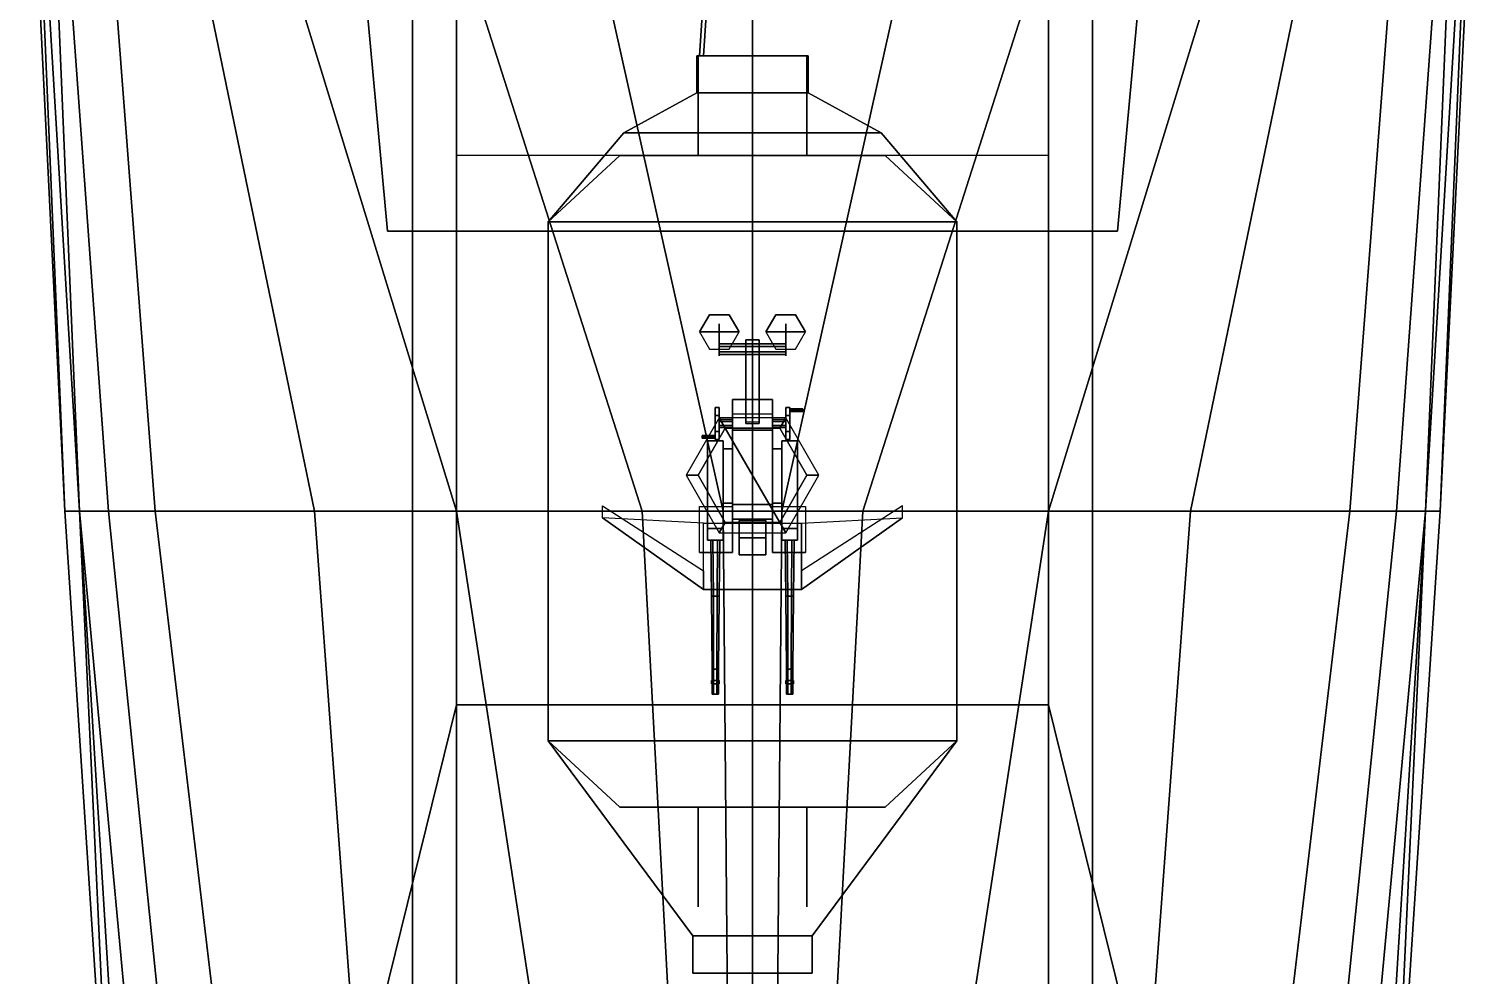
# Model space of a CAD drawing. Header units: millimetres. Extents: x -6 to 6, y -60 to 60.
# Drawn here: x -5.45 to 5.45, y -36.08 to -28.96 of the extents above; entities that cross this region are included whole.
import ezdxf

# ---------------------------------------------------------------- set-up
doc = ezdxf.new("R2010")
doc.units = ezdxf.units.MM
for name, color, linetype in [('gun', 1, 'Continuous'), ('h2', 7, 'Continuous'), ('r2', 6, 'Continuous'), ('railings', 6, 'Continuous'), ('sleeve', 5, 'Continuous'), ('turret', 2, 'Continuous')]:
    doc.layers.add(name, color=color, linetype=linetype)

msp = doc.modelspace()

# ---------------------------------------------------------------- linework, layer by layer
for points in [[(-2.23, -22.69, 4.9), (-2.23, -22.69, 2.84), (-2.23, -42.15, 3), (-2.23, -42.15, 4.9)], [(2.23, -42.15, 3), (2.23, -22.69, 2.84), (2.23, -22.69, 4.9), (2.23, -42.15, 4.9)], [(-0.4, -29.16, 7.89), (-0.37, -29.16, 7.91), (0.01, -23.42, 14.55), (-0.02, -23.42, 14.53)], [(-0.37, -29.16, 7.87), (-0.4, -29.16, 7.89), (-0.02, -23.42, 14.53), (0.01, -23.42, 14.51)], [(-0.37, -29.16, 7.91), (-0.37, -29.16, 7.87), (0.01, -23.42, 14.51), (0.01, -23.42, 14.55)], [(-2.75, -30.48, 4.9), (-3.09, -26.77, 4.9), (3.09, -26.77, 4.9), (2.75, -30.48, 4.9)], [(2.75, -30.48, 4.9), (3.09, -26.77, 4.9), (-3.09, -26.77, 4.9), (-2.75, -30.48, 4.9)], [(-5.18, -32.59, 2.87), (-5.45, -27.08, 2.46), (-5.45, -27.08, 1.58), (-5.18, -32.59, 1.16)], [(-5.18, -32.59, 1.16), (-5.45, -27.08, 1.58), (-5.4, -27.08, -0.09), (-5.07, -32.59, -0.07)], [(-5.18, -32.59, 2.87), (-5.41, -27.08, 2.75), (-5.45, -27.08, 2.46), (-5.18, -32.59, 2.87)], [(-2.56, -32.59, 3.01), (-2.56, -27.08, 2.9), (-5.41, -27.08, 2.75), (-5.18, -32.59, 2.87)], [(-5.07, -32.59, -0.07), (-5.4, -27.08, -0.09), (-5.25, -27.08, -0.86), (-4.85, -32.59, -0.69)], [(-4.85, -32.59, -0.69), (-5.25, -27.08, -0.86), (-4.92, -27.08, -1.43), (-4.5, -32.59, -1.17)], [(-4.5, -32.59, -1.17), (-4.92, -27.08, -1.43), (-4.44, -27.08, -1.91), (-3.3, -32.59, -1.85)], [(-3.3, -32.59, -1.85), (-4.44, -27.08, -1.91), (-3.92, -27.08, -2.23), (-2.23, -32.59, -2.21)], [(-2.23, -32.59, -2.21), (-3.92, -27.08, -2.23), (-2.59, -27.08, -2.75), (-0.83, -32.59, -2.73)], [(-0.83, -32.59, -2.73), (-2.59, -27.08, -2.75), (-1.45, -27.08, -3.17), (-0.22, -32.59, -3.15)], [(0, -32.59, 3.08), (0, -27.08, 2.92), (-2.56, -27.08, 2.9), (-2.56, -32.59, 3.01)], [(-0.22, -32.59, -3.15), (-1.45, -27.08, -3.17), (0, -27.08, -3.71), (0, -32.59, -3.69)], [(0.42, -29.44, 8.21), (0.42, -29.16, 8.21), (-0.42, -29.16, 8.21), (-0.42, -29.44, 8.21)], [(0.42, -29.16, 8.21), (0.42, -29.16, 7.17), (-0.42, -29.16, 7.17), (-0.42, -29.16, 8.21)], [(-0.42, -29.16, 8.21), (-0.42, -29.16, 7.17), (-0.42, -29.44, 7.17), (-0.42, -29.44, 8.21)], [(-0.42, -29.44, 7.17), (-0.42, -29.16, 7.17), (0.42, -29.16, 7.17), (0.42, -29.44, 7.17)], [(-0.41, -29.91, 6.78), (-0.41, -29.16, 7.06), (-0.41, -29.16, 7.17), (-0.41, -29.91, 7.17)], [(-0.41, -29.91, 7.17), (-0.41, -29.16, 7.17), (-0.41, -29.16, 7.06), (-0.41, -29.91, 6.78)], [(0.41, -29.91, 6.78), (0.41, -29.16, 7.06), (0.41, -29.16, 7.17), (0.41, -29.91, 7.17)], [(0.41, -29.91, 7.17), (0.41, -29.16, 7.17), (0.41, -29.16, 7.06), (0.41, -29.91, 6.78)], [(0.42, -29.44, 7.17), (0.42, -29.16, 7.17), (0.42, -29.16, 8.21), (0.42, -29.44, 8.21)], [(0.97, -29.74, 7.17), (0.42, -29.44, 7.17), (-0.42, -29.44, 7.17), (-0.97, -29.74, 7.17)], [(-0.97, -29.74, 7.17), (-0.42, -29.44, 7.17), (0.42, -29.44, 7.17), (0.97, -29.74, 7.17)], [(-0.97, -29.74, 7.17), (-0.42, -29.44, 7.17), (-0.42, -29.44, 8.25), (-0.97, -29.74, 8.25)], [(-0.97, -29.74, 8.25), (-0.42, -29.44, 8.25), (-0.42, -29.44, 7.17), (-0.97, -29.74, 7.17)], [(-0.42, -29.44, 8.21), (-0.42, -29.44, 7.17), (0.42, -29.44, 7.17), (0.42, -29.44, 8.21)], [(0.97, -29.74, 7.17), (0.42, -29.44, 7.17), (0.42, -29.44, 8.25), (0.97, -29.74, 8.25)], [(0.97, -29.74, 8.25), (0.42, -29.44, 8.25), (0.42, -29.44, 7.17), (0.97, -29.74, 7.17)], [(1.54, -30.41, 7.17), (0.97, -29.74, 7.17), (-0.97, -29.74, 7.17), (-1.54, -30.41, 7.17)], [(-1.54, -30.41, 7.17), (-0.97, -29.74, 7.17), (0.97, -29.74, 7.17), (1.54, -30.41, 7.17)], [(-1.54, -30.41, 8.25), (-0.97, -29.74, 8.25), (-0.97, -29.74, 7.17), (-1.54, -30.41, 7.17)], [(-1.54, -30.41, 7.17), (-0.97, -29.74, 7.17), (-0.97, -29.74, 8.25), (-1.54, -30.41, 8.25)], [(1.54, -30.41, 8.25), (0.97, -29.74, 8.25), (0.97, -29.74, 7.17), (1.54, -30.41, 7.17)], [(1.54, -30.41, 7.17), (0.97, -29.74, 7.17), (0.97, -29.74, 8.25), (1.54, -30.41, 8.25)], [(2.23, -34.05, 4.9), (2.23, -29.91, 4.9), (-2.23, -29.91, 4.9), (-2.23, -34.05, 4.9)], [(-1, -29.91, 4.9), (-1.54, -30.41, 4.9), (-1.54, -30.41, 7.17), (-1, -29.91, 7.17)], [(1, -29.91, 7.17), (1, -29.91, 4.9), (-1, -29.91, 4.9), (-1, -29.91, 7.17)], [(1.54, -30.41, 7.17), (1.54, -30.41, 4.9), (1, -29.91, 4.9), (1, -29.91, 7.17)], [(-1.54, -30.41, 7.17), (-1.54, -30.41, 4.9), (-1.54, -34.32, 4.9), (-1.54, -34.32, 7.17)], [(1.54, -34.32, 7.17), (1.54, -30.41, 7.17), (-1.54, -30.41, 7.17), (-1.54, -34.32, 7.17)], [(-1.54, -34.32, 7.17), (-1.54, -30.41, 7.17), (-1.54, -30.41, 8.25), (-1.54, -34.32, 8.25)], [(-1.54, -34.32, 8.25), (-1.54, -30.41, 8.25), (-1.54, -30.41, 7.17), (-1.54, -34.32, 7.17)], [(1.54, -34.32, 4.9), (1.54, -30.41, 4.9), (1.54, -30.41, 7.17), (1.54, -34.32, 7.17)], [(1.54, -34.32, 7.17), (1.54, -30.41, 7.17), (1.54, -30.41, 8.25), (1.54, -34.32, 8.25)], [(1.54, -34.32, 8.25), (1.54, -30.41, 8.25), (1.54, -30.41, 7.17), (1.54, -34.32, 7.17)], [(-0.41, -32.32, 7.95), (-0.205, -31.965, 7.95), (-0.25, -31.887, 7.17), (-0.5, -32.32, 7.17)], [(-0.205, -31.965, 7.95), (0.205, -31.965, 7.95), (0.25, -31.887, 7.17), (-0.25, -31.887, 7.17)], [(0.205, -31.965, 7.95), (0.41, -32.32, 7.95), (0.5, -32.32, 7.17), (0.25, -31.887, 7.17)], [(-0.41, -32.32, 7.95), (-0.205, -32.675, 7.95), (0.205, -32.675, 7.95), (-0.205, -31.965, 7.95)], [(-0.205, -31.965, 7.95), (0.205, -32.675, 7.95), (0.41, -32.32, 7.95), (0.205, -31.965, 7.95)], [(-0.205, -32.675, 7.95), (-0.41, -32.32, 7.95), (-0.5, -32.32, 7.17), (-0.25, -32.753, 7.17)], [(0.41, -32.32, 7.95), (0.205, -32.675, 7.95), (0.25, -32.753, 7.17), (0.5, -32.32, 7.17)], [(-2.56, -38.39, 3.08), (-2.56, -32.59, 3.01), (-5.18, -32.59, 2.87), (-4.8, -38.39, 2.97)], [(-4.8, -38.39, 2.97), (-5.18, -32.59, 2.87), (-5.18, -32.59, 1.16), (-4.8, -38.39, 1.67)], [(-4.8, -38.39, 1.67), (-5.18, -32.59, 1.16), (-5.07, -32.59, -0.07), (-4.71, -38.39, 0.24)], [(-4.71, -38.39, 0.24), (-5.07, -32.59, -0.07), (-5.07, -32.59, -0.07), (-4.53, -38.39, -0.2)], [(-4.53, -38.39, -0.2), (-5.07, -32.59, -0.07), (-4.85, -32.59, -0.69), (-4.26, -38.39, -0.56)], [(-4.26, -38.39, -0.56), (-4.85, -32.59, -0.69), (-4.5, -32.59, -1.17), (-3.81, -38.39, -0.91)], [(-3.81, -38.39, -0.91), (-4.5, -32.59, -1.17), (-3.3, -32.59, -1.85), (-2.87, -38.39, -1.31)], [(-2.87, -38.39, -1.31), (-3.3, -32.59, -1.85), (-2.23, -32.59, -2.21), (-1.34, -38.39, -1.79)], [(0, -38.39, 3.09), (0, -32.59, 3.08), (-2.56, -32.59, 3.01), (-2.56, -38.39, 3.08)], [(-1.34, -38.39, -1.79), (-2.23, -32.59, -2.21), (-0.83, -32.59, -2.73), (-0.52, -38.39, -2.17)], [(-0.52, -38.39, -2.17), (-0.83, -32.59, -2.73), (-0.22, -32.59, -3.15), (-0.17, -38.39, -2.51)], [(-0.17, -38.39, -2.51), (-0.22, -32.59, -3.15), (0, -32.59, -3.69), (0, -38.39, -2.98)], [(0.205, -32.675, 7.95), (-0.205, -32.675, 7.95), (-0.25, -32.753, 7.17), (0.25, -32.753, 7.17)], [(-2.23, -34.05, 4.9), (-3.2, -37.99, 4.9), (3.2, -37.99, 4.9), (2.23, -34.05, 4.9)], [(2.23, -34.05, 4.9), (3.2, -37.99, 4.9), (-3.2, -37.99, 4.9), (-2.23, -34.05, 4.9)], [(-1.54, -34.32, 7.17), (-1.54, -34.32, 4.9), (-1, -34.82, 4.9), (-1, -34.82, 7.17)], [(-1.54, -34.32, 7.17), (-0.45, -35.79, 7.17), (0.45, -35.79, 7.17), (1.54, -34.32, 7.17)], [(1.54, -34.32, 7.17), (0.45, -35.79, 7.17), (-0.45, -35.79, 7.17), (-1.54, -34.32, 7.17)], [(-0.45, -35.79, 8.25), (-1.54, -34.32, 8.25), (-1.54, -34.32, 7.17), (-0.45, -35.79, 7.17)], [(-0.45, -35.79, 7.17), (-1.54, -34.32, 7.17), (-1.54, -34.32, 8.25), (-0.45, -35.79, 8.25)], [(0.45, -35.79, 8.25), (1.54, -34.32, 8.25), (1.54, -34.32, 7.17), (0.45, -35.79, 7.17)], [(0.45, -35.79, 7.17), (1.54, -34.32, 7.17), (1.54, -34.32, 8.25), (0.45, -35.79, 8.25)], [(1, -34.82, 4.9), (1.54, -34.32, 4.9), (1.54, -34.32, 7.17), (1, -34.82, 7.17)], [(-1, -34.82, 7.17), (-1, -34.82, 4.9), (1, -34.82, 4.9), (1, -34.82, 7.17)], [(-0.41, -34.82, 6.78), (-0.41, -35.57, 7.06), (-0.41, -35.57, 7.17), (-0.41, -34.82, 7.17)], [(-0.41, -34.82, 7.17), (-0.41, -35.57, 7.17), (-0.41, -35.57, 7.06), (-0.41, -34.82, 6.78)], [(0.41, -34.82, 7.17), (0.41, -35.57, 7.17), (0.41, -35.57, 7.06), (0.41, -34.82, 6.78)], [(0.41, -34.82, 6.78), (0.41, -35.57, 7.06), (0.41, -35.57, 7.17), (0.41, -34.82, 7.17)], [(0.45, -35.79, 8.21), (0.45, -35.79, 7.17), (-0.45, -35.79, 7.17), (-0.45, -35.79, 8.21)], [(-0.45, -35.79, 8.21), (-0.45, -35.79, 7.17), (-0.45, -36.07, 7.17), (-0.45, -36.07, 8.21)], [(0.45, -36.07, 8.21), (0.45, -35.79, 8.21), (-0.45, -35.79, 8.21), (-0.45, -36.07, 8.21)], [(-0.45, -36.07, 7.17), (-0.45, -35.79, 7.17), (0.45, -35.79, 7.17), (0.45, -36.07, 7.17)], [(0.45, -36.07, 7.17), (0.45, -35.79, 7.17), (0.45, -35.79, 8.21), (0.45, -36.07, 8.21)], [(-0.45, -36.07, 8.21), (-0.45, -36.07, 7.17), (0.45, -36.07, 7.17), (0.45, -36.07, 8.21)]]:
    msp.add_3dface(points)
at = {"layer": 'gun'}
for points in [[(-0.295, -33.23, 8.774), (-0.31, -33.23, 8.8), (-0.315, -32.81, 8.8), (-0.298, -32.81, 8.77)], [(-0.31, -33.23, 8.52), (-0.295, -33.23, 8.546), (-0.298, -32.81, 8.55), (-0.315, -32.81, 8.52)], [(-0.295, -33.23, 8.494), (-0.31, -33.23, 8.52), (-0.315, -32.81, 8.52), (-0.298, -32.81, 8.49)], [(-0.31, -33.23, 8.8), (-0.295, -33.23, 8.826), (-0.298, -32.81, 8.83), (-0.315, -32.81, 8.8)], [(-0.295, -33.23, 8.826), (-0.265, -33.23, 8.826), (-0.263, -32.81, 8.83), (-0.298, -32.81, 8.83)], [(-0.265, -33.23, 8.774), (-0.295, -33.23, 8.774), (-0.298, -32.81, 8.77), (-0.263, -32.81, 8.77)], [(-0.265, -33.23, 8.494), (-0.295, -33.23, 8.494), (-0.298, -32.81, 8.49), (-0.263, -32.81, 8.49)], [(-0.295, -33.23, 8.546), (-0.265, -33.23, 8.546), (-0.263, -32.81, 8.55), (-0.298, -32.81, 8.55)], [(-0.25, -33.23, 8.8), (-0.265, -33.23, 8.774), (-0.263, -32.81, 8.77), (-0.245, -32.81, 8.8)], [(-0.265, -33.23, 8.546), (-0.25, -33.23, 8.52), (-0.245, -32.81, 8.52), (-0.263, -32.81, 8.55)], [(-0.25, -33.23, 8.52), (-0.265, -33.23, 8.494), (-0.263, -32.81, 8.49), (-0.245, -32.81, 8.52)], [(-0.265, -33.23, 8.826), (-0.25, -33.23, 8.8), (-0.245, -32.81, 8.8), (-0.263, -32.81, 8.83)], [(0.265, -33.23, 8.774), (0.25, -33.23, 8.8), (0.245, -32.81, 8.8), (0.262, -32.81, 8.77)], [(0.25, -33.23, 8.52), (0.265, -33.23, 8.546), (0.262, -32.81, 8.55), (0.245, -32.81, 8.52)], [(0.265, -33.23, 8.494), (0.25, -33.23, 8.52), (0.245, -32.81, 8.52), (0.262, -32.81, 8.49)], [(0.25, -33.23, 8.8), (0.265, -33.23, 8.826), (0.262, -32.81, 8.83), (0.245, -32.81, 8.8)], [(0.265, -33.23, 8.826), (0.295, -33.23, 8.826), (0.297, -32.81, 8.83), (0.262, -32.81, 8.83)], [(0.295, -33.23, 8.774), (0.265, -33.23, 8.774), (0.262, -32.81, 8.77), (0.297, -32.81, 8.77)], [(0.295, -33.23, 8.494), (0.265, -33.23, 8.494), (0.262, -32.81, 8.49), (0.297, -32.81, 8.49)], [(0.265, -33.23, 8.546), (0.295, -33.23, 8.546), (0.297, -32.81, 8.55), (0.262, -32.81, 8.55)], [(0.31, -33.23, 8.8), (0.295, -33.23, 8.774), (0.297, -32.81, 8.77), (0.315, -32.81, 8.8)], [(0.295, -33.23, 8.546), (0.31, -33.23, 8.52), (0.315, -32.81, 8.52), (0.297, -32.81, 8.55)], [(0.31, -33.23, 8.52), (0.295, -33.23, 8.494), (0.297, -32.81, 8.49), (0.315, -32.81, 8.52)], [(0.295, -33.23, 8.826), (0.31, -33.23, 8.8), (0.315, -32.81, 8.8), (0.297, -32.81, 8.83)], [(-0.31, -33.23, 8.8), (-0.295, -33.23, 8.774), (-0.293, -33.78, 8.778), (-0.305, -33.78, 8.8)], [(-0.295, -33.23, 8.546), (-0.31, -33.23, 8.52), (-0.305, -33.78, 8.52), (-0.293, -33.78, 8.542)], [(-0.31, -33.23, 8.52), (-0.295, -33.23, 8.494), (-0.293, -33.78, 8.498), (-0.305, -33.78, 8.52)], [(-0.295, -33.23, 8.826), (-0.31, -33.23, 8.8), (-0.305, -33.78, 8.8), (-0.293, -33.78, 8.822)], [(-0.265, -33.23, 8.826), (-0.295, -33.23, 8.826), (-0.293, -33.78, 8.822), (-0.268, -33.78, 8.822)], [(-0.295, -33.23, 8.774), (-0.265, -33.23, 8.774), (-0.268, -33.78, 8.778), (-0.293, -33.78, 8.778)], [(-0.295, -33.23, 8.494), (-0.265, -33.23, 8.494), (-0.268, -33.78, 8.498), (-0.293, -33.78, 8.498)], [(-0.265, -33.23, 8.546), (-0.295, -33.23, 8.546), (-0.293, -33.78, 8.542), (-0.268, -33.78, 8.542)], [(-0.265, -33.23, 8.774), (-0.25, -33.23, 8.8), (-0.255, -33.78, 8.8), (-0.268, -33.78, 8.778)], [(-0.25, -33.23, 8.52), (-0.265, -33.23, 8.546), (-0.268, -33.78, 8.542), (-0.255, -33.78, 8.52)], [(-0.265, -33.23, 8.494), (-0.25, -33.23, 8.52), (-0.255, -33.78, 8.52), (-0.268, -33.78, 8.498)], [(-0.25, -33.23, 8.8), (-0.265, -33.23, 8.826), (-0.268, -33.78, 8.822), (-0.255, -33.78, 8.8)], [(0.25, -33.23, 8.8), (0.265, -33.23, 8.774), (0.267, -33.78, 8.778), (0.255, -33.78, 8.8)], [(0.265, -33.23, 8.546), (0.25, -33.23, 8.52), (0.255, -33.78, 8.52), (0.267, -33.78, 8.542)], [(0.25, -33.23, 8.52), (0.265, -33.23, 8.494), (0.267, -33.78, 8.498), (0.255, -33.78, 8.52)], [(0.265, -33.23, 8.826), (0.25, -33.23, 8.8), (0.255, -33.78, 8.8), (0.267, -33.78, 8.822)], [(0.295, -33.23, 8.826), (0.265, -33.23, 8.826), (0.267, -33.78, 8.822), (0.292, -33.78, 8.822)], [(0.265, -33.23, 8.774), (0.295, -33.23, 8.774), (0.292, -33.78, 8.778), (0.267, -33.78, 8.778)], [(0.265, -33.23, 8.494), (0.295, -33.23, 8.494), (0.292, -33.78, 8.498), (0.267, -33.78, 8.498)], [(0.295, -33.23, 8.546), (0.265, -33.23, 8.546), (0.267, -33.78, 8.542), (0.292, -33.78, 8.542)], [(0.295, -33.23, 8.774), (0.31, -33.23, 8.8), (0.305, -33.78, 8.8), (0.292, -33.78, 8.778)], [(0.31, -33.23, 8.52), (0.295, -33.23, 8.546), (0.292, -33.78, 8.542), (0.305, -33.78, 8.52)], [(0.295, -33.23, 8.494), (0.31, -33.23, 8.52), (0.305, -33.78, 8.52), (0.292, -33.78, 8.498)], [(0.31, -33.23, 8.8), (0.295, -33.23, 8.826), (0.292, -33.78, 8.822), (0.305, -33.78, 8.8)], [(-0.293, -33.97, 8.778), (-0.305, -33.97, 8.8), (-0.305, -33.78, 8.8), (-0.293, -33.78, 8.778)], [(-0.305, -33.97, 8.52), (-0.293, -33.97, 8.542), (-0.293, -33.78, 8.542), (-0.305, -33.78, 8.52)], [(-0.293, -33.97, 8.498), (-0.305, -33.97, 8.52), (-0.305, -33.78, 8.52), (-0.293, -33.78, 8.498)], [(-0.305, -33.97, 8.8), (-0.293, -33.97, 8.822), (-0.293, -33.78, 8.822), (-0.305, -33.78, 8.8)], [(-0.293, -33.97, 8.822), (-0.268, -33.97, 8.822), (-0.268, -33.78, 8.822), (-0.293, -33.78, 8.822)], [(-0.268, -33.97, 8.778), (-0.293, -33.97, 8.778), (-0.293, -33.78, 8.778), (-0.268, -33.78, 8.778)], [(-0.268, -33.97, 8.498), (-0.293, -33.97, 8.498), (-0.293, -33.78, 8.498), (-0.268, -33.78, 8.498)], [(-0.293, -33.97, 8.542), (-0.268, -33.97, 8.542), (-0.268, -33.78, 8.542), (-0.293, -33.78, 8.542)], [(-0.255, -33.97, 8.8), (-0.268, -33.97, 8.778), (-0.268, -33.78, 8.778), (-0.255, -33.78, 8.8)], [(-0.268, -33.97, 8.542), (-0.255, -33.97, 8.52), (-0.255, -33.78, 8.52), (-0.268, -33.78, 8.542)], [(-0.255, -33.97, 8.52), (-0.268, -33.97, 8.498), (-0.268, -33.78, 8.498), (-0.255, -33.78, 8.52)], [(-0.268, -33.97, 8.822), (-0.255, -33.97, 8.8), (-0.255, -33.78, 8.8), (-0.268, -33.78, 8.822)], [(0.267, -33.97, 8.778), (0.255, -33.97, 8.8), (0.255, -33.78, 8.8), (0.267, -33.78, 8.778)], [(0.255, -33.97, 8.52), (0.267, -33.97, 8.542), (0.267, -33.78, 8.542), (0.255, -33.78, 8.52)], [(0.267, -33.97, 8.498), (0.255, -33.97, 8.52), (0.255, -33.78, 8.52), (0.267, -33.78, 8.498)], [(0.255, -33.97, 8.8), (0.267, -33.97, 8.822), (0.267, -33.78, 8.822), (0.255, -33.78, 8.8)], [(0.267, -33.97, 8.822), (0.292, -33.97, 8.822), (0.292, -33.78, 8.822), (0.267, -33.78, 8.822)], [(0.292, -33.97, 8.778), (0.267, -33.97, 8.778), (0.267, -33.78, 8.778), (0.292, -33.78, 8.778)], [(0.292, -33.97, 8.498), (0.267, -33.97, 8.498), (0.267, -33.78, 8.498), (0.292, -33.78, 8.498)], [(0.267, -33.97, 8.542), (0.292, -33.97, 8.542), (0.292, -33.78, 8.542), (0.267, -33.78, 8.542)], [(0.305, -33.97, 8.8), (0.292, -33.97, 8.778), (0.292, -33.78, 8.778), (0.305, -33.78, 8.8)], [(0.292, -33.97, 8.542), (0.305, -33.97, 8.52), (0.305, -33.78, 8.52), (0.292, -33.78, 8.542)], [(0.305, -33.97, 8.52), (0.292, -33.97, 8.498), (0.292, -33.78, 8.498), (0.305, -33.78, 8.52)], [(0.292, -33.97, 8.822), (0.305, -33.97, 8.8), (0.305, -33.78, 8.8), (0.292, -33.78, 8.822)], [(-0.31, -33.865, 8.8), (-0.25, -33.865, 8.8), (-0.265, -33.865, 8.774), (-0.295, -33.865, 8.774)], [(-0.295, -33.89, 8.774), (-0.31, -33.89, 8.8), (-0.31, -33.865, 8.8), (-0.295, -33.865, 8.774)], [(-0.31, -33.89, 8.52), (-0.295, -33.89, 8.546), (-0.295, -33.865, 8.546), (-0.31, -33.865, 8.52)], [(-0.295, -33.865, 8.546), (-0.265, -33.865, 8.546), (-0.25, -33.865, 8.52), (-0.31, -33.865, 8.52)], [(-0.295, -33.89, 8.494), (-0.31, -33.89, 8.52), (-0.31, -33.865, 8.52), (-0.295, -33.865, 8.494)], [(-0.31, -33.865, 8.52), (-0.25, -33.865, 8.52), (-0.265, -33.865, 8.494), (-0.295, -33.865, 8.494)], [(-0.295, -33.865, 8.826), (-0.265, -33.865, 8.826), (-0.25, -33.865, 8.8), (-0.31, -33.865, 8.8)], [(-0.31, -33.89, 8.8), (-0.295, -33.89, 8.826), (-0.295, -33.865, 8.826), (-0.31, -33.865, 8.8)], [(-0.295, -33.89, 8.774), (-0.265, -33.89, 8.774), (-0.25, -33.89, 8.8), (-0.31, -33.89, 8.8)], [(-0.31, -33.89, 8.52), (-0.25, -33.89, 8.52), (-0.265, -33.89, 8.546), (-0.295, -33.89, 8.546)], [(-0.295, -33.89, 8.494), (-0.265, -33.89, 8.494), (-0.25, -33.89, 8.52), (-0.31, -33.89, 8.52)], [(-0.31, -33.89, 8.8), (-0.25, -33.89, 8.8), (-0.265, -33.89, 8.826), (-0.295, -33.89, 8.826)], [(-0.295, -33.89, 8.826), (-0.265, -33.89, 8.826), (-0.265, -33.865, 8.826), (-0.295, -33.865, 8.826)], [(-0.265, -33.89, 8.774), (-0.295, -33.89, 8.774), (-0.295, -33.865, 8.774), (-0.265, -33.865, 8.774)], [(-0.265, -33.89, 8.494), (-0.295, -33.89, 8.494), (-0.295, -33.865, 8.494), (-0.265, -33.865, 8.494)], [(-0.295, -33.89, 8.546), (-0.265, -33.89, 8.546), (-0.265, -33.865, 8.546), (-0.295, -33.865, 8.546)], [(-0.25, -33.89, 8.8), (-0.265, -33.89, 8.774), (-0.265, -33.865, 8.774), (-0.25, -33.865, 8.8)], [(-0.265, -33.89, 8.546), (-0.25, -33.89, 8.52), (-0.25, -33.865, 8.52), (-0.265, -33.865, 8.546)], [(-0.25, -33.89, 8.52), (-0.265, -33.89, 8.494), (-0.265, -33.865, 8.494), (-0.25, -33.865, 8.52)], [(-0.265, -33.89, 8.826), (-0.25, -33.89, 8.8), (-0.25, -33.865, 8.8), (-0.265, -33.865, 8.826)], [(0.265, -33.89, 8.774), (0.25, -33.89, 8.8), (0.25, -33.865, 8.8), (0.265, -33.865, 8.774)], [(0.25, -33.865, 8.8), (0.31, -33.865, 8.8), (0.295, -33.865, 8.774), (0.265, -33.865, 8.774)], [(0.25, -33.89, 8.52), (0.265, -33.89, 8.546), (0.265, -33.865, 8.546), (0.25, -33.865, 8.52)], [(0.265, -33.865, 8.546), (0.295, -33.865, 8.546), (0.31, -33.865, 8.52), (0.25, -33.865, 8.52)], [(0.265, -33.89, 8.494), (0.25, -33.89, 8.52), (0.25, -33.865, 8.52), (0.265, -33.865, 8.494)], [(0.25, -33.865, 8.52), (0.31, -33.865, 8.52), (0.295, -33.865, 8.494), (0.265, -33.865, 8.494)], [(0.25, -33.89, 8.8), (0.265, -33.89, 8.826), (0.265, -33.865, 8.826), (0.25, -33.865, 8.8)], [(0.265, -33.865, 8.826), (0.295, -33.865, 8.826), (0.31, -33.865, 8.8), (0.25, -33.865, 8.8)], [(0.265, -33.89, 8.774), (0.295, -33.89, 8.774), (0.31, -33.89, 8.8), (0.25, -33.89, 8.8)], [(0.25, -33.89, 8.52), (0.31, -33.89, 8.52), (0.295, -33.89, 8.546), (0.265, -33.89, 8.546)], [(0.265, -33.89, 8.494), (0.295, -33.89, 8.494), (0.31, -33.89, 8.52), (0.25, -33.89, 8.52)], [(0.25, -33.89, 8.8), (0.31, -33.89, 8.8), (0.295, -33.89, 8.826), (0.265, -33.89, 8.826)], [(0.265, -33.89, 8.826), (0.295, -33.89, 8.826), (0.295, -33.865, 8.826), (0.265, -33.865, 8.826)], [(0.295, -33.89, 8.774), (0.265, -33.89, 8.774), (0.265, -33.865, 8.774), (0.295, -33.865, 8.774)], [(0.295, -33.89, 8.494), (0.265, -33.89, 8.494), (0.265, -33.865, 8.494), (0.295, -33.865, 8.494)], [(0.265, -33.89, 8.546), (0.295, -33.89, 8.546), (0.295, -33.865, 8.546), (0.265, -33.865, 8.546)], [(0.31, -33.89, 8.8), (0.295, -33.89, 8.774), (0.295, -33.865, 8.774), (0.31, -33.865, 8.8)], [(0.295, -33.89, 8.546), (0.31, -33.89, 8.52), (0.31, -33.865, 8.52), (0.295, -33.865, 8.546)], [(0.31, -33.89, 8.52), (0.295, -33.89, 8.494), (0.295, -33.865, 8.494), (0.31, -33.865, 8.52)], [(0.295, -33.89, 8.826), (0.31, -33.89, 8.8), (0.31, -33.865, 8.8), (0.295, -33.865, 8.826)], [(-0.293, -33.97, 8.778), (-0.268, -33.97, 8.778), (-0.255, -33.97, 8.8), (-0.305, -33.97, 8.8)], [(-0.305, -33.97, 8.52), (-0.255, -33.97, 8.52), (-0.268, -33.97, 8.542), (-0.293, -33.97, 8.542)], [(-0.293, -33.97, 8.498), (-0.268, -33.97, 8.498), (-0.255, -33.97, 8.52), (-0.305, -33.97, 8.52)], [(-0.305, -33.97, 8.8), (-0.255, -33.97, 8.8), (-0.268, -33.97, 8.822), (-0.293, -33.97, 8.822)], [(0.267, -33.97, 8.778), (0.292, -33.97, 8.778), (0.305, -33.97, 8.8), (0.255, -33.97, 8.8)], [(0.255, -33.97, 8.52), (0.305, -33.97, 8.52), (0.292, -33.97, 8.542), (0.267, -33.97, 8.542)], [(0.267, -33.97, 8.498), (0.292, -33.97, 8.498), (0.305, -33.97, 8.52), (0.255, -33.97, 8.52)], [(0.255, -33.97, 8.8), (0.305, -33.97, 8.8), (0.292, -33.97, 8.822), (0.267, -33.97, 8.822)]]:
    msp.add_3dface(points, dxfattribs=at)
at = {"layer": 'h2'}
for points in [[(0.22, -32.59, -3.15), (1.45, -27.08, -3.17), (0, -27.08, -3.71), (0, -32.59, -3.69)], [(0, -32.59, 3.08), (0, -27.08, 2.92), (2.56, -27.08, 2.9), (2.56, -32.59, 3.01)], [(0.83, -32.59, -2.73), (2.59, -27.08, -2.75), (1.45, -27.08, -3.17), (0.22, -32.59, -3.15)], [(2.23, -32.59, -2.21), (3.92, -27.08, -2.23), (2.59, -27.08, -2.75), (0.83, -32.59, -2.73)], [(3.3, -32.59, -1.85), (4.44, -27.08, -1.91), (3.92, -27.08, -2.23), (2.23, -32.59, -2.21)], [(2.56, -32.59, 3.01), (2.56, -27.08, 2.9), (5.41, -27.08, 2.75), (5.18, -32.59, 2.87)], [(4.5, -32.59, -1.17), (4.92, -27.08, -1.43), (4.44, -27.08, -1.91), (3.3, -32.59, -1.85)], [(4.85, -32.59, -0.69), (5.25, -27.08, -0.86), (4.92, -27.08, -1.43), (4.5, -32.59, -1.17)], [(5.07, -32.59, -0.07), (5.4, -27.08, -0.09), (5.25, -27.08, -0.86), (4.85, -32.59, -0.69)], [(5.18, -32.59, 1.16), (5.45, -27.08, 1.58), (5.4, -27.08, -0.09), (5.07, -32.59, -0.07)], [(5.18, -32.59, 2.87), (5.41, -27.08, 2.75), (5.45, -27.08, 2.46), (5.18, -32.59, 2.87)], [(5.18, -32.59, 2.87), (5.45, -27.08, 2.46), (5.45, -27.08, 1.58), (5.18, -32.59, 1.16)], [(0.17, -38.39, -2.51), (0.22, -32.59, -3.15), (0, -32.59, -3.69), (0, -38.39, -2.98)], [(0, -38.39, 3.09), (0, -32.59, 3.08), (2.56, -32.59, 3.01), (2.56, -38.39, 3.08)], [(0.52, -38.39, -2.17), (0.83, -32.59, -2.73), (0.22, -32.59, -3.15), (0.17, -38.39, -2.51)], [(1.34, -38.39, -1.79), (2.23, -32.59, -2.21), (0.83, -32.59, -2.73), (0.52, -38.39, -2.17)], [(2.87, -38.39, -1.31), (3.3, -32.59, -1.85), (2.23, -32.59, -2.21), (1.34, -38.39, -1.79)], [(2.56, -38.39, 3.08), (2.56, -32.59, 3.01), (5.18, -32.59, 2.87), (4.8, -38.39, 2.97)], [(3.81, -38.39, -0.91), (4.5, -32.59, -1.17), (3.3, -32.59, -1.85), (2.87, -38.39, -1.31)], [(4.26, -38.39, -0.56), (4.85, -32.59, -0.69), (4.5, -32.59, -1.17), (3.81, -38.39, -0.91)], [(4.53, -38.39, -0.2), (5.07, -32.59, -0.07), (4.85, -32.59, -0.69), (4.26, -38.39, -0.56)], [(4.71, -38.39, 0.24), (5.07, -32.59, -0.07), (5.07, -32.59, -0.07), (4.53, -38.39, -0.2)], [(4.8, -38.39, 1.67), (5.18, -32.59, 1.16), (5.07, -32.59, -0.07), (4.71, -38.39, 0.24)], [(4.8, -38.39, 2.97), (5.18, -32.59, 2.87), (5.18, -32.59, 1.16), (4.8, -38.39, 1.67)]]:
    msp.add_3dface(points, dxfattribs=at)
at = {"layer": 'r2'}
for points in [[(-3.09, -26.77, 4.9), (-2.75, -30.48, 4.9), (-2.75, -30.48, 5.75), (-3.09, -26.77, 5.75)], [(-3.09, -26.77, 5.75), (-2.75, -30.48, 5.75), (-2.75, -30.48, 4.9), (-3.09, -26.77, 4.9)], [(-5.41, -27.08, 2.75), (-5.18, -32.59, 2.87), (-5.07, -32.59, 3.7), (-5.3, -27.08, 3.7)], [(-5.3, -27.08, 3.7), (-5.07, -32.59, 3.7), (-5.18, -32.59, 2.87), (-5.41, -27.08, 2.75)], [(-2.23, -30.48, 4.9), (-2.23, -34.05, 4.9), (-2.23, -34.05, 5.75), (-2.23, -30.48, 5.75)], [(-2.23, -30.48, 5.75), (-2.23, -34.05, 5.75), (-2.23, -34.05, 4.9), (-2.23, -30.48, 4.9)], [(-5.18, -32.59, 2.87), (-4.8, -38.39, 2.97), (-4.8, -38.39, 3.7), (-5.07, -32.59, 3.7)], [(-5.07, -32.59, 3.7), (-4.8, -38.39, 3.7), (-4.8, -38.39, 2.97), (-5.18, -32.59, 2.87)], [(-2.23, -34.05, 4.9), (-3.2, -37.99, 4.9), (-3.2, -37.99, 5.75), (-2.23, -34.05, 5.75)], [(-2.23, -34.05, 5.75), (-3.2, -37.99, 5.75), (-3.2, -37.99, 4.9), (-2.23, -34.05, 4.9)]]:
    msp.add_3dface(points, dxfattribs=at)
at = {"layer": 'railings'}
for points in [[(3.09, -26.77, 5.75), (2.75, -30.48, 5.75), (2.75, -30.48, 4.9), (3.09, -26.77, 4.9)], [(3.09, -26.77, 4.9), (2.75, -30.48, 4.9), (2.75, -30.48, 5.75), (3.09, -26.77, 5.75)], [(5.3, -27.08, 3.7), (5.07, -32.59, 3.7), (5.18, -32.59, 2.87), (5.41, -27.08, 2.75)], [(5.41, -27.08, 2.75), (5.18, -32.59, 2.87), (5.07, -32.59, 3.7), (5.3, -27.08, 3.7)], [(2.23, -30.48, 4.9), (2.23, -34.05, 4.9), (2.23, -34.05, 5.75), (2.23, -30.48, 5.75)], [(2.23, -30.48, 5.75), (2.23, -34.05, 5.75), (2.23, -34.05, 4.9), (2.23, -30.48, 4.9)], [(5.18, -32.59, 2.87), (4.8, -38.39, 2.97), (4.8, -38.39, 3.7), (5.07, -32.59, 3.7)], [(5.07, -32.59, 3.7), (4.8, -38.39, 3.7), (4.8, -38.39, 2.97), (5.18, -32.59, 2.87)], [(2.23, -34.05, 5.75), (3.2, -37.99, 5.75), (3.2, -37.99, 4.9), (2.23, -34.05, 4.9)], [(2.23, -34.05, 4.9), (3.2, -37.99, 4.9), (3.2, -37.99, 5.75), (2.23, -34.05, 5.75)]]:
    msp.add_3dface(points, dxfattribs=at)
at = {"layer": 'sleeve'}
for points in [[(-0.25, -31.87, 8.944), (-0.25, -31.81, 8.84), (-0.28, -31.81, 8.84), (-0.28, -31.87, 8.944)], [(-0.28, -31.99, 8.736), (-0.28, -31.87, 8.944), (-0.28, -31.81, 8.84), (-0.28, -31.87, 8.736)], [(-0.25, -31.81, 8.84), (-0.25, -31.87, 8.736), (-0.28, -31.87, 8.736), (-0.28, -31.81, 8.84)], [(-0.25, -31.87, 8.736), (-0.25, -31.81, 8.84), (-0.25, -31.87, 8.944), (-0.25, -31.99, 8.736)], [(0.25, -31.81, 8.84), (0.25, -31.87, 8.944), (0.28, -31.87, 8.944), (0.28, -31.81, 8.84)], [(0.25, -31.87, 8.736), (0.25, -31.81, 8.84), (0.28, -31.81, 8.84), (0.28, -31.87, 8.736)], [(0.25, -31.87, 8.736), (0.25, -31.99, 8.944), (0.25, -31.87, 8.944), (0.25, -31.81, 8.84)], [(0.28, -31.81, 8.84), (0.28, -31.87, 8.944), (0.28, -31.99, 8.944), (0.28, -31.87, 8.736)], [(0.28, -31.82, 8.84), (0.28, -31.83, 8.85), (0.38, -31.83, 8.85), (0.38, -31.82, 8.84)], [(0.28, -31.83, 8.83), (0.28, -31.82, 8.84), (0.38, -31.82, 8.84), (0.38, -31.83, 8.83)], [(0.38, -31.82, 8.84), (0.38, -31.83, 8.85), (0.38, -31.84, 8.84), (0.38, -31.83, 8.83)], [(-0.25, -31.99, 8.944), (-0.25, -31.87, 8.944), (-0.28, -31.87, 8.944), (-0.28, -31.99, 8.944)], [(-0.25, -31.87, 8.736), (-0.25, -31.99, 8.736), (-0.28, -31.99, 8.736), (-0.28, -31.87, 8.736)], [(-0.28, -32.05, 8.84), (-0.28, -31.99, 8.944), (-0.28, -31.87, 8.944), (-0.28, -31.99, 8.736)], [(-0.25, -31.99, 8.736), (-0.25, -31.87, 8.944), (-0.25, -31.99, 8.944), (-0.25, -32.05, 8.84)], [(-0.15, -31.9, 8.84), (-0.15, -31.915, 8.814), (-0.25, -31.915, 8.814), (-0.25, -31.9, 8.84)], [(-0.15, -31.915, 8.866), (-0.15, -31.9, 8.84), (-0.25, -31.9, 8.84), (-0.25, -31.915, 8.866)], [(-0.15, -31.915, 8.814), (-0.15, -31.945, 8.814), (-0.25, -31.945, 8.814), (-0.25, -31.915, 8.814)], [(-0.15, -31.945, 8.866), (-0.15, -31.915, 8.866), (-0.25, -31.915, 8.866), (-0.25, -31.945, 8.866)], [(-0.15, -32.901, 8.385), (-0.15, -32.555, 8.039), (-0.15, -31.89, 8.34), (-0.15, -31.89, 8.385)], [(-0.15, -32.9, 8.875), (-0.15, -32.901, 8.385), (-0.15, -31.89, 8.385), (-0.15, -31.89, 8.875)], [(0.15, -32.901, 8.385), (0.15, -32.555, 8.039), (0.15, -31.89, 8.34), (0.15, -31.89, 8.385)], [(0.15, -32.9, 8.875), (0.15, -32.901, 8.385), (0.15, -31.89, 8.385), (0.15, -31.89, 8.875)], [(0.15, -31.9, 8.84), (0.15, -31.915, 8.866), (0.25, -31.915, 8.866), (0.25, -31.9, 8.84)], [(0.15, -31.915, 8.814), (0.15, -31.9, 8.84), (0.25, -31.9, 8.84), (0.25, -31.915, 8.814)], [(0.15, -31.915, 8.866), (0.15, -31.945, 8.866), (0.25, -31.945, 8.866), (0.25, -31.915, 8.866)], [(0.15, -31.945, 8.814), (0.15, -31.915, 8.814), (0.25, -31.915, 8.814), (0.25, -31.945, 8.814)], [(0.25, -31.87, 8.944), (0.25, -31.99, 8.944), (0.28, -31.99, 8.944), (0.28, -31.87, 8.944)], [(0.25, -31.99, 8.736), (0.25, -31.87, 8.736), (0.28, -31.87, 8.736), (0.28, -31.99, 8.736)], [(0.25, -31.99, 8.736), (0.25, -32.05, 8.84), (0.25, -31.99, 8.944), (0.25, -31.87, 8.736)], [(0.28, -31.83, 8.85), (0.28, -31.84, 8.84), (0.38, -31.84, 8.84), (0.38, -31.83, 8.85)], [(0.28, -31.84, 8.84), (0.28, -31.83, 8.83), (0.38, -31.83, 8.83), (0.38, -31.84, 8.84)], [(0.28, -31.87, 8.736), (0.28, -31.99, 8.944), (0.28, -32.05, 8.84), (0.28, -31.99, 8.736)], [(-0.38, -32.04, 8.84), (-0.38, -32.03, 8.85), (-0.38, -32.02, 8.84), (-0.38, -32.03, 8.83)], [(-0.28, -32.02, 8.84), (-0.28, -32.03, 8.83), (-0.38, -32.03, 8.83), (-0.38, -32.02, 8.84)], [(-0.28, -32.03, 8.85), (-0.28, -32.02, 8.84), (-0.38, -32.02, 8.84), (-0.38, -32.03, 8.85)], [(-0.28, -32.03, 8.83), (-0.28, -32.04, 8.84), (-0.38, -32.04, 8.84), (-0.38, -32.03, 8.83)], [(-0.28, -32.04, 8.84), (-0.28, -32.03, 8.85), (-0.38, -32.03, 8.85), (-0.38, -32.04, 8.84)], [(-0.25, -32.05, 8.84), (-0.25, -31.99, 8.944), (-0.28, -31.99, 8.944), (-0.28, -32.05, 8.84)], [(-0.25, -31.99, 8.736), (-0.25, -32.05, 8.84), (-0.28, -32.05, 8.84), (-0.28, -31.99, 8.736)], [(-0.15, -31.945, 8.814), (-0.15, -31.96, 8.84), (-0.25, -31.96, 8.84), (-0.25, -31.945, 8.814)], [(-0.15, -31.96, 8.84), (-0.15, -31.945, 8.866), (-0.25, -31.945, 8.866), (-0.25, -31.96, 8.84)], [(0.15, -31.945, 8.866), (0.15, -31.96, 8.84), (0.25, -31.96, 8.84), (0.25, -31.945, 8.866)], [(0.15, -31.96, 8.84), (0.15, -31.945, 8.814), (0.25, -31.945, 8.814), (0.25, -31.96, 8.84)], [(0.25, -31.99, 8.944), (0.25, -32.05, 8.84), (0.28, -32.05, 8.84), (0.28, -31.99, 8.944)], [(0.25, -32.05, 8.84), (0.25, -31.99, 8.736), (0.28, -31.99, 8.736), (0.28, -32.05, 8.84)], [(-0.22, -32.72, 8.87), (-0.22, -32.06, 8.87), (-0.34, -32.06, 8.87), (-0.34, -32.72, 8.87)], [(-0.34, -32.72, 8.72), (-0.34, -32.06, 8.72), (-0.22, -32.06, 8.72), (-0.22, -32.72, 8.72)], [(-0.34, -32.06, 8.59), (-0.34, -32.06, 8.44), (-0.34, -32.72, 8.44), (-0.34, -32.72, 8.59)], [(-0.34, -32.72, 8.44), (-0.34, -32.06, 8.44), (-0.22, -32.06, 8.44), (-0.22, -32.72, 8.44)], [(-0.22, -32.72, 8.59), (-0.22, -32.06, 8.59), (-0.34, -32.06, 8.59), (-0.34, -32.72, 8.59)], [(-0.34, -32.06, 8.87), (-0.34, -32.06, 8.72), (-0.34, -32.72, 8.72), (-0.34, -32.72, 8.87)], [(-0.22, -32.06, 8.59), (-0.22, -32.06, 8.44), (-0.34, -32.06, 8.44), (-0.34, -32.06, 8.59)], [(-0.22, -32.06, 8.87), (-0.22, -32.06, 8.72), (-0.34, -32.06, 8.72), (-0.34, -32.06, 8.87)], [(-0.22, -32.72, 8.44), (-0.22, -32.06, 8.44), (-0.22, -32.06, 8.59), (-0.22, -32.72, 8.59)], [(-0.22, -32.72, 8.72), (-0.22, -32.06, 8.72), (-0.22, -32.06, 8.87), (-0.22, -32.72, 8.87)], [(-0.15, -32.53, 8.85), (-0.15, -32.12, 8.85), (-0.22, -32.12, 8.85), (-0.22, -32.53, 8.85)], [(-0.22, -32.53, 8.74), (-0.22, -32.12, 8.74), (-0.15, -32.12, 8.74), (-0.15, -32.53, 8.74)], [(-0.15, -32.12, 8.57), (-0.15, -32.12, 8.46), (-0.22, -32.12, 8.46), (-0.22, -32.12, 8.57)], [(-0.22, -32.53, 8.46), (-0.22, -32.12, 8.46), (-0.15, -32.12, 8.46), (-0.15, -32.53, 8.46)], [(-0.15, -32.53, 8.57), (-0.15, -32.12, 8.57), (-0.22, -32.12, 8.57), (-0.22, -32.53, 8.57)], [(-0.15, -32.12, 8.85), (-0.15, -32.12, 8.74), (-0.22, -32.12, 8.74), (-0.22, -32.12, 8.85)], [(0.22, -32.53, 8.85), (0.22, -32.12, 8.85), (0.15, -32.12, 8.85), (0.15, -32.53, 8.85)], [(0.15, -32.53, 8.74), (0.15, -32.12, 8.74), (0.22, -32.12, 8.74), (0.22, -32.53, 8.74)], [(0.22, -32.12, 8.57), (0.22, -32.12, 8.46), (0.15, -32.12, 8.46), (0.15, -32.12, 8.57)], [(0.15, -32.53, 8.46), (0.15, -32.12, 8.46), (0.22, -32.12, 8.46), (0.22, -32.53, 8.46)], [(0.22, -32.53, 8.57), (0.22, -32.12, 8.57), (0.15, -32.12, 8.57), (0.15, -32.53, 8.57)], [(0.22, -32.12, 8.85), (0.22, -32.12, 8.74), (0.15, -32.12, 8.74), (0.15, -32.12, 8.85)], [(0.34, -32.72, 8.87), (0.34, -32.06, 8.87), (0.22, -32.06, 8.87), (0.22, -32.72, 8.87)], [(0.22, -32.72, 8.72), (0.22, -32.06, 8.72), (0.34, -32.06, 8.72), (0.34, -32.72, 8.72)], [(0.22, -32.06, 8.59), (0.22, -32.06, 8.44), (0.22, -32.72, 8.44), (0.22, -32.72, 8.59)], [(0.22, -32.72, 8.44), (0.22, -32.06, 8.44), (0.34, -32.06, 8.44), (0.34, -32.72, 8.44)], [(0.34, -32.72, 8.59), (0.34, -32.06, 8.59), (0.22, -32.06, 8.59), (0.22, -32.72, 8.59)], [(0.22, -32.06, 8.87), (0.22, -32.06, 8.72), (0.22, -32.72, 8.72), (0.22, -32.72, 8.87)], [(0.34, -32.06, 8.59), (0.34, -32.06, 8.44), (0.22, -32.06, 8.44), (0.22, -32.06, 8.59)], [(0.34, -32.06, 8.87), (0.34, -32.06, 8.72), (0.22, -32.06, 8.72), (0.22, -32.06, 8.87)], [(0.34, -32.72, 8.44), (0.34, -32.06, 8.44), (0.34, -32.06, 8.59), (0.34, -32.72, 8.59)], [(0.34, -32.72, 8.72), (0.34, -32.06, 8.72), (0.34, -32.06, 8.87), (0.34, -32.72, 8.87)], [(-0.4, -32.901, 8.385), (-0.4, -32.555, 8.039), (-0.15, -32.555, 8.039), (-0.15, -32.901, 8.385)], [(-0.22, -32.53, 8.57), (-0.22, -32.53, 8.46), (-0.15, -32.53, 8.46), (-0.15, -32.53, 8.57)], [(-0.22, -32.53, 8.85), (-0.22, -32.53, 8.74), (-0.15, -32.53, 8.74), (-0.15, -32.53, 8.85)], [(0.15, -32.53, 8.57), (0.15, -32.53, 8.46), (0.22, -32.53, 8.46), (0.22, -32.53, 8.57)], [(0.15, -32.53, 8.85), (0.15, -32.53, 8.74), (0.22, -32.53, 8.74), (0.22, -32.53, 8.85)], [(0.15, -32.901, 8.385), (0.15, -32.555, 8.039), (0.4, -32.555, 8.039), (0.4, -32.901, 8.385)], [(-0.22, -32.81, 8.83), (-0.22, -32.72, 8.87), (-0.34, -32.72, 8.87), (-0.34, -32.81, 8.83)], [(-0.34, -32.81, 8.77), (-0.34, -32.72, 8.72), (-0.22, -32.72, 8.72), (-0.22, -32.81, 8.77)], [(-0.34, -32.72, 8.59), (-0.34, -32.72, 8.44), (-0.34, -32.81, 8.49), (-0.34, -32.81, 8.55)], [(-0.34, -32.81, 8.49), (-0.34, -32.72, 8.44), (-0.22, -32.72, 8.44), (-0.22, -32.81, 8.49)], [(-0.22, -32.81, 8.55), (-0.22, -32.72, 8.59), (-0.34, -32.72, 8.59), (-0.34, -32.81, 8.55)], [(-0.34, -32.72, 8.87), (-0.34, -32.72, 8.72), (-0.34, -32.81, 8.77), (-0.34, -32.81, 8.83)], [(-0.22, -32.81, 8.49), (-0.22, -32.72, 8.44), (-0.22, -32.72, 8.59), (-0.22, -32.81, 8.55)], [(-0.22, -32.81, 8.77), (-0.22, -32.72, 8.72), (-0.22, -32.72, 8.87), (-0.22, -32.81, 8.83)], [(0.34, -32.81, 8.83), (0.34, -32.72, 8.87), (0.22, -32.72, 8.87), (0.22, -32.81, 8.83)], [(0.22, -32.81, 8.77), (0.22, -32.72, 8.72), (0.34, -32.72, 8.72), (0.34, -32.81, 8.77)], [(0.22, -32.72, 8.59), (0.22, -32.72, 8.44), (0.22, -32.81, 8.49), (0.22, -32.81, 8.55)], [(0.22, -32.81, 8.49), (0.22, -32.72, 8.44), (0.34, -32.72, 8.44), (0.34, -32.81, 8.49)], [(0.34, -32.81, 8.55), (0.34, -32.72, 8.59), (0.22, -32.72, 8.59), (0.22, -32.81, 8.55)], [(0.22, -32.72, 8.87), (0.22, -32.72, 8.72), (0.22, -32.81, 8.77), (0.22, -32.81, 8.83)], [(0.34, -32.81, 8.49), (0.34, -32.72, 8.44), (0.34, -32.72, 8.59), (0.34, -32.81, 8.55)], [(0.34, -32.81, 8.77), (0.34, -32.72, 8.72), (0.34, -32.72, 8.87), (0.34, -32.81, 8.83)], [(-0.4, -32.901, 8.875), (-0.4, -32.901, 8.385), (-0.15, -32.901, 8.385), (-0.15, -32.901, 8.875)], [(-0.34, -32.81, 8.55), (-0.34, -32.81, 8.49), (-0.22, -32.81, 8.49), (-0.22, -32.81, 8.55)], [(-0.34, -32.81, 8.83), (-0.34, -32.81, 8.77), (-0.22, -32.81, 8.77), (-0.22, -32.81, 8.83)], [(0.15, -32.901, 8.875), (0.15, -32.901, 8.385), (0.4, -32.901, 8.385), (0.4, -32.901, 8.875)], [(0.22, -32.81, 8.55), (0.22, -32.81, 8.49), (0.34, -32.81, 8.49), (0.34, -32.81, 8.55)], [(0.22, -32.81, 8.83), (0.22, -32.81, 8.77), (0.34, -32.81, 8.77), (0.34, -32.81, 8.83)]]:
    msp.add_3dface(points, dxfattribs=at)
at = {"layer": 'turret'}
for points in [[(-0.4, -31.24, 8.49), (-0.1, -31.24, 8.49), (-0.175, -31.11, 8.49), (-0.325, -31.11, 8.49)], [(-0.325, -31.11, 8.62), (-0.4, -31.24, 8.62), (-0.4, -31.24, 8.82), (-0.325, -31.11, 8.82)], [(-0.325, -31.11, 8.49), (-0.175, -31.11, 8.49), (-0.175, -31.11, 8.62), (-0.325, -31.11, 8.62)], [(-0.175, -31.11, 8.62), (-0.325, -31.11, 8.62), (-0.325, -31.11, 8.82), (-0.175, -31.11, 8.82)], [(-0.1, -31.24, 8.62), (-0.175, -31.11, 8.62), (-0.175, -31.11, 8.82), (-0.1, -31.24, 8.82)], [(0.1, -31.24, 8.49), (0.4, -31.24, 8.49), (0.325, -31.11, 8.49), (0.175, -31.11, 8.49)], [(0.175, -31.11, 8.62), (0.1, -31.24, 8.62), (0.1, -31.24, 8.82), (0.175, -31.11, 8.82)], [(0.175, -31.11, 8.49), (0.325, -31.11, 8.49), (0.325, -31.11, 8.62), (0.175, -31.11, 8.62)], [(0.325, -31.11, 8.62), (0.175, -31.11, 8.62), (0.175, -31.11, 8.82), (0.325, -31.11, 8.82)], [(0.4, -31.24, 8.62), (0.325, -31.11, 8.62), (0.325, -31.11, 8.82), (0.4, -31.24, 8.82)], [(-0.325, -31.37, 8.49), (-0.175, -31.37, 8.49), (-0.1, -31.24, 8.49), (-0.4, -31.24, 8.49)], [(-0.25, -31.28, 8.49), (-0.25, -31.18, 8.49), (-0.25, -31.31, 8.46), (-0.25, -31.42, 8.46)], [(0.175, -31.37, 8.49), (0.325, -31.37, 8.49), (0.4, -31.24, 8.49), (0.1, -31.24, 8.49)], [(0.25, -31.28, 8.49), (0.25, -31.18, 8.49), (0.25, -31.31, 8.46), (0.25, -31.42, 8.46)], [(-0.25, -31.42, 8.46), (-0.25, -31.31, 8.46), (-0.25, -31.34, 8.35), (-0.25, -31.41, 8.35)], [(-0.25, -31.35, 8.355), (-0.25, -31.33, 8.39), (0.25, -31.33, 8.39), (0.25, -31.35, 8.355)], [(-0.25, -31.33, 8.39), (-0.25, -31.35, 8.425), (0.25, -31.35, 8.425), (0.25, -31.33, 8.39)], [(-0.25, -31.35, 8.425), (-0.25, -31.39, 8.425), (0.25, -31.39, 8.425), (0.25, -31.35, 8.425)], [(-0.25, -31.39, 8.355), (-0.25, -31.35, 8.355), (0.25, -31.35, 8.355), (0.25, -31.39, 8.355)], [(-0.25, -31.41, 8.39), (-0.25, -31.39, 8.355), (0.25, -31.39, 8.355), (0.25, -31.41, 8.39)], [(-0.25, -31.39, 8.425), (-0.25, -31.41, 8.39), (0.25, -31.41, 8.39), (0.25, -31.39, 8.425)], [(0.05, -31.93, 8.43), (0.05, -31.3, 8.43), (-0.05, -31.3, 8.43), (-0.05, -31.93, 8.43)], [(-0.05, -31.92, 8.33), (-0.05, -31.3, 8.35), (0.05, -31.3, 8.35), (0.05, -31.92, 8.33)], [(-0.05, -31.3, 8.43), (-0.05, -31.3, 8.35), (-0.05, -31.92, 8.33), (-0.05, -31.93, 8.43)], [(0.05, -31.3, 8.43), (0.05, -31.3, 8.35), (-0.05, -31.3, 8.35), (-0.05, -31.3, 8.43)], [(0.05, -31.92, 8.33), (0.05, -31.3, 8.35), (0.05, -31.3, 8.43), (0.05, -31.93, 8.43)], [(0.25, -31.42, 8.46), (0.25, -31.31, 8.46), (0.25, -31.34, 8.35), (0.25, -31.41, 8.35)], [(0.15, -31.75, 9.57), (-0.15, -31.75, 9.57), (-0.15, -32.54, 9.22), (0.15, -32.54, 9.22)], [(0.15, -31.98, 8.83), (-0.15, -31.98, 8.83), (-0.15, -31.75, 9.57), (0.15, -31.75, 9.57)], [(-0.15, -32.54, 9.22), (-0.15, -31.75, 9.57), (-0.15, -31.98, 8.83), (-0.15, -32.65, 8.83)], [(0.15, -32.65, 8.83), (0.15, -31.98, 8.83), (0.15, -31.75, 9.57), (0.15, -32.54, 9.22)], [(0.15, -31.86, 7.95), (-0.15, -31.86, 7.95), (-0.15, -31.98, 8.83), (0.15, -31.98, 8.83)], [(-0.15, -32.65, 8.83), (-0.15, -31.98, 8.83), (-0.15, -31.86, 7.95), (-0.15, -32.68, 7.95)], [(0.15, -32.68, 7.95), (0.15, -31.86, 7.95), (0.15, -31.98, 8.83), (0.15, -32.65, 8.83)], [(-1.13, -32.55, 9.28), (-0.37, -33.04, 9.11), (-0.37, -33.18, 8.37), (-1.13, -32.64, 8.37)], [(0.15, -32.54, 9.22), (-0.15, -32.54, 9.22), (-0.15, -32.65, 8.83), (0.15, -32.65, 8.83)], [(1.13, -32.55, 9.28), (0.37, -33.04, 9.11), (0.37, -33.18, 8.37), (1.13, -32.64, 8.37)], [(-1.13, -32.64, 8.37), (-0.37, -33.18, 8.37), (-0.37, -33.18, 8.06), (-1.13, -32.64, 8.06)], [(-1.13, -32.64, 8.06), (-0.37, -33.18, 8.06), (-0.37, -32.68, 7.96), (-1.13, -32.64, 8.06)], [(0.37, -33.18, 8.06), (-0.37, -33.18, 8.06), (-0.37, -32.68, 7.96), (0.37, -32.68, 7.96)], [(0.15, -32.65, 8.83), (-0.15, -32.65, 8.83), (-0.15, -32.68, 7.95), (0.15, -32.68, 7.95)], [(-0.1, -32.66, 8.635), (-0.1, -32.79, 8.71), (0.1, -32.79, 8.71), (0.1, -32.66, 8.635)], [(-0.1, -32.79, 8.41), (-0.1, -32.66, 8.485), (0.1, -32.66, 8.485), (0.1, -32.79, 8.41)], [(-0.1, -32.66, 8.635), (-0.1, -32.92, 8.485), (-0.1, -32.92, 8.635), (-0.1, -32.79, 8.71)], [(-0.1, -32.66, 8.485), (-0.1, -32.79, 8.41), (-0.1, -32.92, 8.485), (-0.1, -32.66, 8.635)], [(-0.1, -32.66, 8.485), (-0.1, -32.66, 8.635), (0.1, -32.66, 8.635), (0.1, -32.66, 8.485)], [(0.1, -32.79, 8.71), (0.1, -32.92, 8.635), (0.1, -32.92, 8.485), (0.1, -32.66, 8.635)], [(0.1, -32.66, 8.635), (0.1, -32.92, 8.485), (0.1, -32.79, 8.41), (0.1, -32.66, 8.485)], [(1.13, -32.64, 8.37), (0.37, -33.18, 8.37), (0.37, -33.18, 8.06), (1.13, -32.64, 8.06)], [(1.13, -32.64, 8.06), (0.37, -33.18, 8.06), (0.37, -32.68, 7.96), (1.13, -32.64, 8.06)], [(-0.1, -32.79, 8.71), (-0.1, -32.92, 8.635), (0.1, -32.92, 8.635), (0.1, -32.79, 8.71)], [(-0.1, -32.92, 8.485), (-0.1, -32.79, 8.41), (0.1, -32.79, 8.41), (0.1, -32.92, 8.485)], [(-0.1, -32.92, 8.635), (-0.1, -32.92, 8.485), (0.1, -32.92, 8.485), (0.1, -32.92, 8.635)], [(0.37, -33.18, 8.37), (-0.37, -33.18, 8.37), (-0.37, -33.18, 8.06), (0.37, -33.18, 8.06)]]:
    msp.add_3dface(points, dxfattribs=at)

doc.saveas('drawing.dxf')
